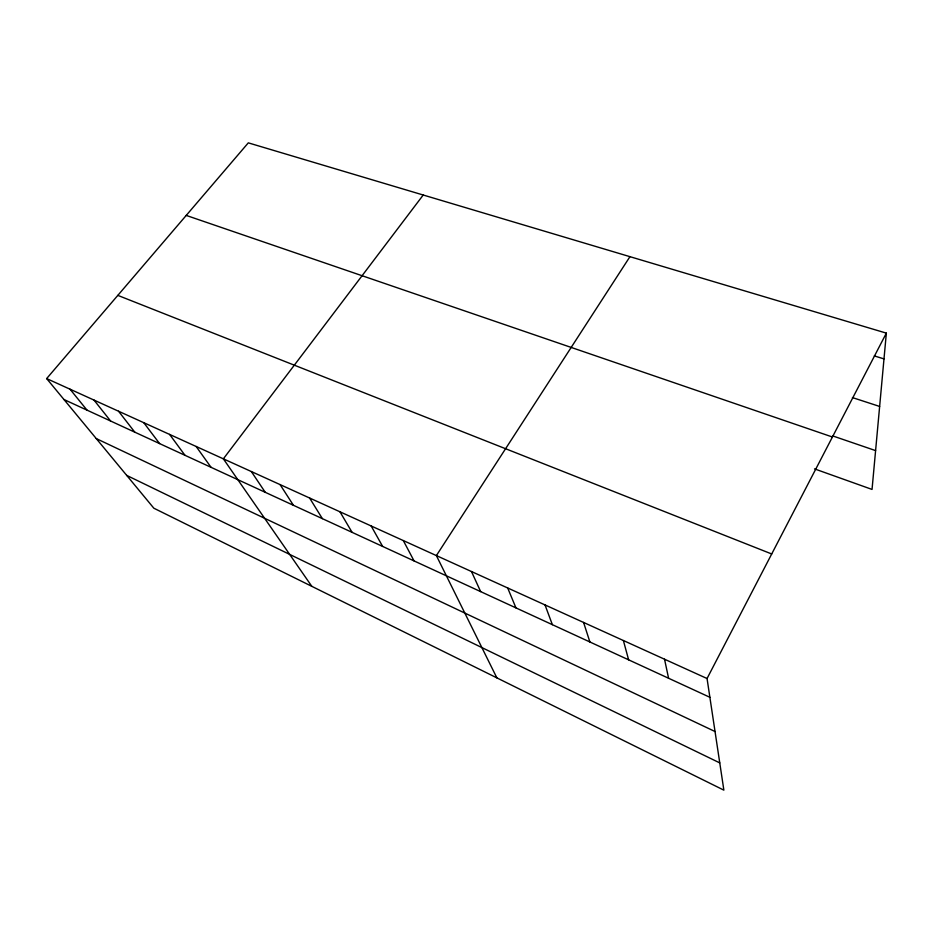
<?xml version="1.0" encoding="UTF-8"?>
<svg xmlns="http://www.w3.org/2000/svg" width="933" height="933" viewBox="0 0 933 933"><rect width="100%" height="100%" fill="white"/><g stroke="black" fill="none" stroke-linecap="round" stroke-linejoin="round"><path stroke-width="1.4" d="M886.35 333.128L707.051 678.524L723.868 790.146L153.84 508.205L46.65 378.576L248.306 142.854L886.35 333.128L872.04 489.428L814.521 468.879M629.95 256.668L436.376 555.59L496.869 677.871M423.22 195.02L223.36 458.838L311.832 586.356M874.303 355.916L883.994 358.89M852.435 397.586L879.632 406.438M832.586 435.874L875.597 450.604M186.238 215.418L832.423 437.006M117.826 295.376L771.708 553.969M46.65 378.576L707.051 678.524M63.957 399.511L709.873 697.289M96.262 438.58L715.04 731.53M126.713 475.398L719.763 762.902M70.022 389.189L87.002 410.123M93.988 400.07L110.595 421.005M118.549 411.231L134.784 432.154M143.752 422.672L159.578 443.583M169.596 434.416L184.991 455.304M196.128 446.464L211.056 467.316M251.327 471.538L265.252 492.309M280.063 484.589L293.428 505.289M309.593 498L322.363 518.631M339.95 511.785L352.091 532.346M371.171 525.967L382.647 546.435M403.301 540.569L414.065 560.92M471.48 571.532L480.658 591.615M507.68 587.977L515.961 607.896M545.024 604.934L552.359 624.667M583.58 622.439L589.889 641.974M623.384 640.528L628.62 659.829M664.529 659.211L668.588 678.256"/></g></svg>
